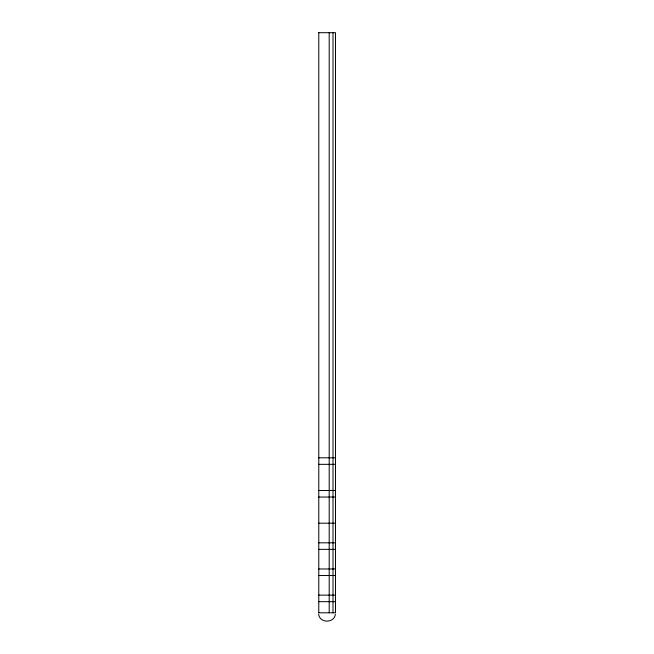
<?xml version="1.0" encoding="UTF-8"?>
<svg xmlns="http://www.w3.org/2000/svg" width="654" height="654" viewBox="0 0 654 654"><rect width="100%" height="100%" fill="white"/><g stroke="black" fill="none" stroke-linecap="round" stroke-linejoin="round"><path stroke-width="0.98" d="M335.371 614.278C334.284 623.401 319.716 623.401 318.629 614.278M318.498 32.7L335.502 32.7L335.502 612.798L318.498 612.798M318.498 457.8L335.502 457.8M318.498 464.34L335.502 464.34M318.498 490.5L335.502 490.5M318.498 497.04L335.502 497.04M318.498 523.2L335.502 523.2M318.498 542.82L335.502 542.82M318.498 549.36L335.502 549.36M318.498 568.98L335.502 568.98M318.498 575.52L335.502 575.52M318.498 595.14L335.502 595.14M318.498 601.68L335.502 601.68M333.009 32.7L333.009 612.798M329.199 32.7L329.199 612.798M318.784 32.7L318.784 612.798"/></g></svg>
